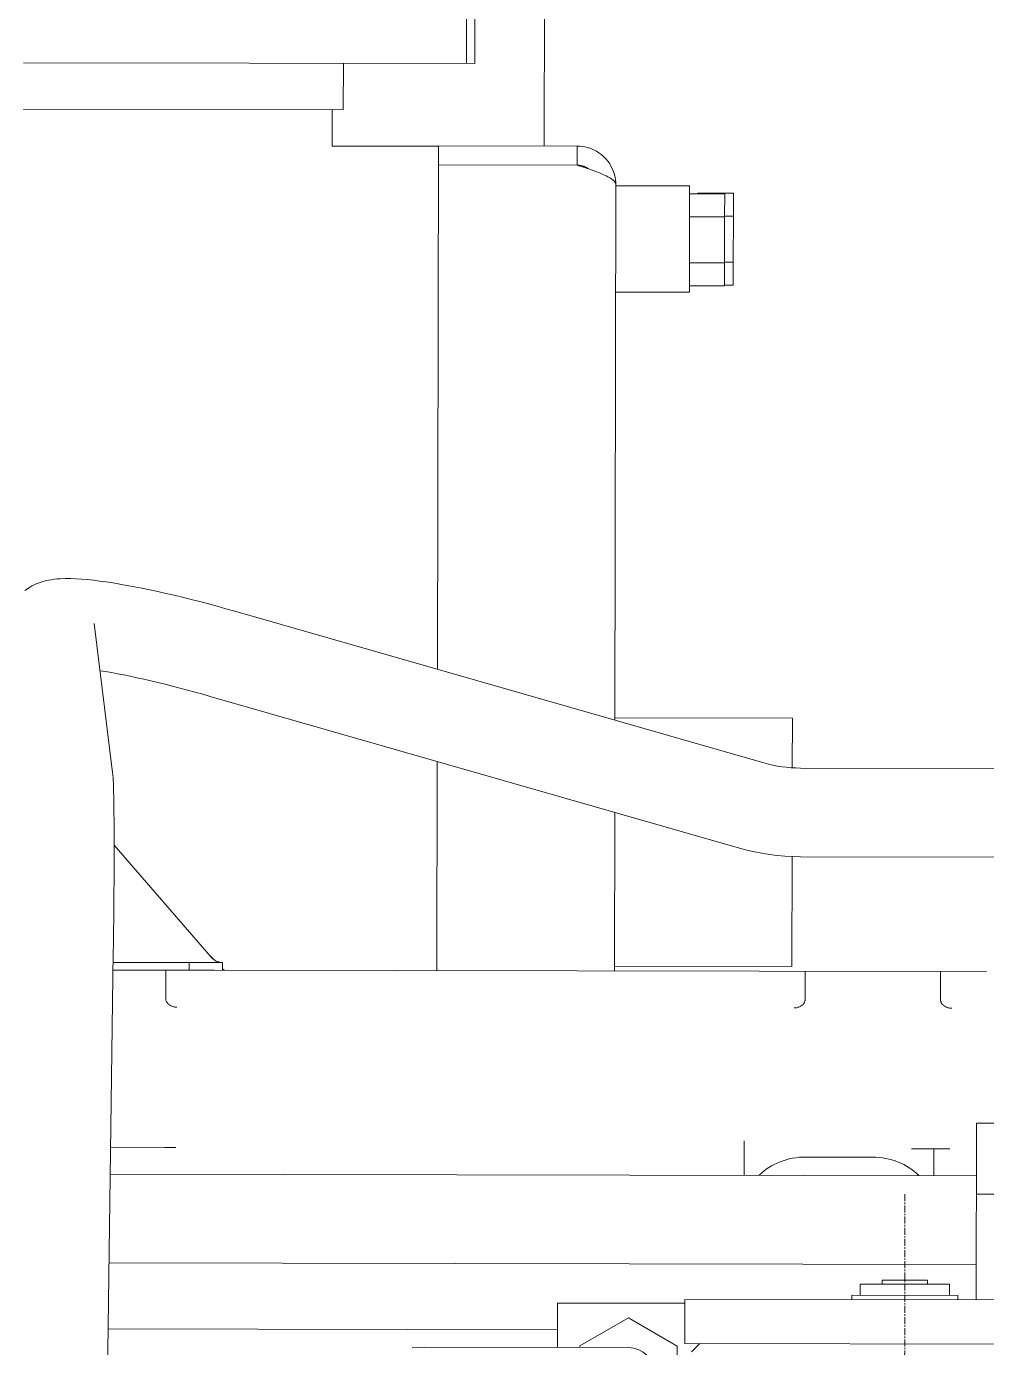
# Model space of a CAD drawing. Extents: x 766778 to 845620, y 133762 to 209800.
# Drawn here: x 786364.5 to 786536.6, y 191220.5 to 191457.1 of the extents above; entities that cross this region are included whole.
import ezdxf

# ---------------------------------------------------------------- set-up
doc = ezdxf.new("R2010")
doc.units = 0
doc.header["$MEASUREMENT"] = 0
doc.linetypes.add('CENTER', pattern=[2, 1.25, -0.25, 0.25, -0.25])
doc.layers.get('0').update_dxf_attribs({"color": 1, "linetype": 'CONTINUOUS'})
doc.layers.add('CENTER_LINES', color=1, linetype='CENTER')
doc.layers.add('LA-4748_SHOWN', color=2, linetype='CONTINUOUS', lineweight=53)

# ---------------------------------------------------------------- blocks, each defined once
blk = doc.blocks.new('ENGINE')
at = {"layer": 'CENTER_LINES', "color": 252, "lineweight": 5}
blk.add_line((945473.73, 205939.1), (945473.28, 205852.45), dxfattribs=at)
at = {"layer": 'LA-4748_SHOWN', "color": 252, "lineweight": 5}
for p, q in [((945409.75, 206127.04), (945409.99, 206172.74)), ((945395.97, 206162.93), (945395.86, 206141.87)), ((945397.37, 206141.86), (945397.49, 206164.44)), ((945316.51, 206142.29), (945397.37, 206141.86)), ((945373.76, 206133.63), (945373.81, 206141.98)), ((945373.76, 206133.63), (945316.46, 206133.93)), ((945371.79, 206133.64), (945371.76, 206127.14)), ((945371.76, 206127.24), (945415.67, 206127.01)), ((945371.76, 206127.14), (945390.78, 206127.04)), ((945374.93, 206127.12), (945374.93, 206127.23)), ((945386.23, 206127.17), (945386.23, 206127.06)), ((945390.28, 206033.41), (945390.78, 206127.04)), ((945415.65, 206123.59), (945415.67, 206127.01)), ((945416.12, 206126.99), (945415.67, 206127.01)), ((945416.57, 206126.95), (945416.12, 206126.99)), ((945417.02, 206126.87), (945416.57, 206126.95)), ((945417.46, 206126.77), (945417.02, 206126.87)), ((945417.89, 206126.63), (945417.46, 206126.77)), ((945418.32, 206126.47), (945417.89, 206126.63)), ((945418.73, 206126.28), (945418.32, 206126.47)), ((945419.12, 206126.07), (945418.73, 206126.28)), ((945419.51, 206125.82), (945419.12, 206126.07)), ((945419.87, 206125.56), (945419.51, 206125.82)), ((945420.22, 206125.27), (945419.87, 206125.56)), ((945420.55, 206124.96), (945420.22, 206125.27)), ((945420.86, 206124.63), (945420.55, 206124.96)), ((945421.14, 206124.28), (945420.86, 206124.63)), ((945421.41, 206123.91), (945421.14, 206124.28)), ((945390.76, 206123.73), (945415.65, 206123.59)), ((945415.65, 206123.59), (945416.1, 206123.45)), ((945415.75, 206123.59), (945415.65, 206123.59)), ((945415.84, 206123.59), (945415.75, 206123.59)), ((945415.93, 206123.58), (945415.84, 206123.59)), ((945416.02, 206123.57), (945415.93, 206123.58)), ((945416.11, 206123.56), (945416.02, 206123.57)), ((945416.1, 206123.45), (945416.55, 206123.3)), ((945416.2, 206123.55), (945416.11, 206123.56)), ((945416.29, 206123.53), (945416.2, 206123.55)), ((945416.38, 206123.51), (945416.29, 206123.53)), ((945416.47, 206123.49), (945416.38, 206123.51)), ((945416.56, 206123.47), (945416.47, 206123.49)), ((945416.55, 206123.3), (945417, 206123.15)), ((945416.65, 206123.44), (945416.56, 206123.47)), ((945416.74, 206123.42), (945416.65, 206123.44)), ((945416.83, 206123.39), (945416.74, 206123.42)), ((945416.91, 206123.35), (945416.83, 206123.39)), ((945417, 206123.32), (945416.91, 206123.35)), ((945417.08, 206123.28), (945417, 206123.32)), ((945417, 206123.15), (945417.44, 206123)), ((945417.17, 206123.24), (945417.08, 206123.28)), ((945417.25, 206123.2), (945417.17, 206123.24)), ((945417.33, 206123.16), (945417.25, 206123.2)), ((945417.41, 206123.11), (945417.33, 206123.16)), ((945417.49, 206123.06), (945417.41, 206123.11)), ((945417.44, 206123), (945417.87, 206122.85)), ((945417.57, 206123.01), (945417.49, 206123.06)), ((945417.64, 206122.96), (945417.57, 206123.01)), ((945417.72, 206122.91), (945417.64, 206122.96)), ((945417.87, 206122.85), (945418.3, 206122.71)), ((945418.3, 206122.71), (945418.71, 206122.56)), ((945418.71, 206122.56), (945419.11, 206122.41)), ((945419.11, 206122.41), (945419.49, 206122.26)), ((945419.49, 206122.26), (945419.86, 206122.11)), ((945419.86, 206122.11), (945420.2, 206121.97)), ((945420.2, 206121.97), (945420.53, 206121.82)), ((945421.64, 206123.52), (945421.41, 206123.91)), ((945421.85, 206123.12), (945421.64, 206123.52)), ((945422.04, 206122.71), (945421.85, 206123.12)), ((945422.2, 206122.28), (945422.04, 206122.71)), ((945422.32, 206121.85), (945422.2, 206122.28)), ((945420.53, 206121.82), (945420.84, 206121.67)), ((945420.84, 206121.67), (945421.13, 206121.52)), ((945421.13, 206121.52), (945421.39, 206121.38)), ((945421.39, 206121.38), (945421.63, 206121.23)), ((945421.63, 206121.23), (945421.84, 206121.08)), ((945421.84, 206121.08), (945422.03, 206120.94)), ((945422.03, 206120.94), (945422.19, 206120.79)), ((945422.55, 206120.06), (945422.05, 206024.19)), ((945422.19, 206120.79), (945422.32, 206120.64)), ((945422.42, 206121.41), (945422.32, 206121.85)), ((945422.32, 206120.64), (945422.42, 206120.5)), ((945422.5, 206120.96), (945422.42, 206121.41)), ((945422.42, 206120.5), (945422.49, 206120.35)), ((945422.49, 206120.35), (945422.54, 206120.2)), ((945422.54, 206120.51), (945422.5, 206120.96)), ((945422.55, 206120.06), (945422.54, 206120.51)), ((945422.54, 206120.2), (945422.55, 206120.06)), ((945435.76, 206119.83), (945422.55, 206119.9)), ((945435.66, 206100.78), (945435.76, 206119.83)), ((945442.05, 206118.38), (945435.75, 206118.42)), ((945437.25, 206118.53), (945437.25, 206118.41)), ((945443.61, 206118.5), (945437.25, 206118.53)), ((945442.03, 206114.27), (945442.05, 206118.38)), ((945443.52, 206102.02), (945443.61, 206118.5)), ((945442.03, 206114.27), (945435.73, 206114.3)), ((945441.98, 206106.03), (945442.03, 206114.27)), ((945443.59, 206114.38), (945442.03, 206114.39)), ((945441.98, 206106.03), (945435.69, 206106.06)), ((945441.96, 206101.91), (945441.98, 206106.03)), ((945443.55, 206106.14), (945441.98, 206106.15)), ((945435.66, 206100.78), (945422.45, 206100.85)), ((945441.96, 206101.91), (945435.66, 206101.94)), ((945443.52, 206102.02), (945441.96, 206102.03)), ((945317.28, 206048.35), (945317.69, 206048.58)), ((945317.69, 206048.58), (945318.08, 206048.77)), ((945318.08, 206048.77), (945318.46, 206048.94)), ((945318.46, 206048.94), (945318.81, 206049.08)), ((945318.81, 206049.08), (945319.15, 206049.2)), ((945319.15, 206049.2), (945319.47, 206049.31)), ((945319.47, 206049.31), (945320.08, 206049.47)), ((945320.08, 206049.47), (945320.65, 206049.59)), ((945320.65, 206049.59), (945321.19, 206049.69)), ((945321.19, 206049.69), (945321.71, 206049.76)), ((945321.71, 206049.76), (945322.21, 206049.81)), ((945322.21, 206049.81), (945322.7, 206049.85)), ((945322.7, 206049.85), (945323.65, 206049.88)), ((945323.65, 206049.88), (945324.6, 206049.87)), ((945324.6, 206049.87), (945325.58, 206049.83)), ((945325.58, 206049.83), (945326.58, 206049.77)), ((945326.58, 206049.77), (945327.62, 206049.68)), ((945327.62, 206049.68), (945328.7, 206049.56)), ((945328.7, 206049.56), (945329.82, 206049.42)), ((945329.82, 206049.42), (945330.98, 206049.26)), ((945330.98, 206049.26), (945332.18, 206049.07)), ((945332.18, 206049.07), (945333.43, 206048.86)), ((945333.43, 206048.86), (945334.71, 206048.63)), ((945334.71, 206048.63), (945336.04, 206048.38)), ((945316.41, 206047.77), (945316.86, 206048.08)), ((945316.86, 206048.08), (945317.28, 206048.35)), ((945336.04, 206048.38), (945337.4, 206048.11)), ((945337.4, 206048.11), (945338.79, 206047.81)), ((945338.79, 206047.81), (945340.22, 206047.5)), ((945340.22, 206047.5), (945341.68, 206047.17)), ((945341.68, 206047.17), (945343.16, 206046.82)), ((945343.16, 206046.82), (945344.67, 206046.45)), ((945344.67, 206046.45), (945346.19, 206046.07)), ((945346.19, 206046.07), (945347.74, 206045.67)), ((945347.74, 206045.67), (945349.29, 206045.26)), ((945349.29, 206045.26), (945350.86, 206044.83)), ((945350.86, 206044.83), (945352.43, 206044.39)), ((945352.43, 206044.39), (945354, 206043.94)), ((945354, 206043.94), (945448.73, 206016.44)), ((945332.01, 206015.15), (945328.83, 206041.82)), ((945329.84, 206033.36), (945330.83, 206033.19)), ((945330.83, 206033.19), (945331.87, 206033.01)), ((945331.87, 206033.01), (945332.95, 206032.8)), ((945332.95, 206032.8), (945334.07, 206032.58)), ((945334.07, 206032.58), (945335.23, 206032.34)), ((945335.23, 206032.34), (945336.42, 206032.08)), ((945336.42, 206032.08), (945337.65, 206031.8)), ((945337.65, 206031.8), (945338.9, 206031.51)), ((945338.9, 206031.51), (945340.18, 206031.2)), ((945340.18, 206031.2), (945341.48, 206030.88)), ((945341.48, 206030.88), (945342.8, 206030.55)), ((945342.8, 206030.55), (945344.14, 206030.2)), ((945344.14, 206030.2), (945345.49, 206029.84)), ((945345.49, 206029.84), (945346.84, 206029.47)), ((945346.84, 206029.47), (945348.21, 206029.08)), ((945348.21, 206029.08), (945349.57, 206028.69)), ((945349.57, 206028.69), (945444.31, 206001.19)), ((945422.05, 206024.6), (945453.85, 206024.43)), ((945453.85, 206024.43), (945453.8, 206015.55)), ((945390, 205979.44), (945390.2, 206016.9)), ((945448.73, 206016.44), (945449.53, 206016.23)), ((945449.53, 206016.23), (945450.34, 206016.04)), ((945450.34, 206016.04), (945451.15, 206015.87)), ((945451.15, 206015.87), (945451.97, 206015.74)), ((945451.97, 206015.74), (945452.8, 206015.64)), ((945452.8, 206015.64), (945453.62, 206015.56)), ((945453.62, 206015.56), (945454.45, 206015.51)), ((945454.45, 206015.51), (945455.28, 206015.49)), ((945455.28, 206015.49), (945506.23, 206015.23)), ((945332.06, 206014.63), (945332.01, 206015.15)), ((945332.1, 206014.15), (945332.06, 206014.63)), ((945332.13, 206013.68), (945332.1, 206014.15)), ((945332.15, 206013.21), (945332.13, 206013.68)), ((945332.16, 206012.7), (945332.15, 206013.21)), ((945332.18, 206012.14), (945332.16, 206012.7)), ((945332.19, 206011.52), (945332.18, 206012.14)), ((945332.21, 206010.84), (945332.19, 206011.52)), ((945332.22, 206010.12), (945332.21, 206010.84)), ((945332.23, 206009.34), (945332.22, 206010.12)), ((945332.24, 206008.52), (945332.23, 206009.34)), ((945332.24, 206007.64), (945332.24, 206008.52)), ((945332.25, 206006.72), (945332.24, 206007.64)), ((945332.25, 206005.75), (945332.25, 206006.72)), ((945421.96, 206007.68), (945421.81, 205979.28)), ((945332.25, 206004.74), (945332.25, 206005.75)), ((945332.25, 206003.69), (945332.25, 206004.74)), ((945332.25, 206002.6), (945332.25, 206003.69)), ((945332.24, 206000.3), (945332.25, 206001.47)), ((945332.25, 206001.47), (945332.25, 206002.6)), ((945332.25, 206002.13), (945349.57, 205981.98)), ((945332.23, 205997.86), (945332.24, 205999.09)), ((945332.24, 205999.09), (945332.24, 206000.3)), ((945444.31, 206001.19), (945445.64, 206000.83)), ((945445.64, 206000.83), (945446.98, 206000.52)), ((945446.98, 206000.52), (945448.33, 206000.25)), ((945448.33, 206000.25), (945449.7, 206000.03)), ((945449.7, 206000.03), (945451.06, 205999.85)), ((945451.06, 205999.85), (945452.44, 205999.72)), ((945452.44, 205999.72), (945453.82, 205999.65)), ((945453.72, 205999.65), (945453.61, 205979.98)), ((945453.82, 205999.65), (945455.2, 205999.61)), ((945455.2, 205999.61), (945509.35, 205999.33)), ((945332.21, 205995.31), (945332.22, 205996.6)), ((945332.22, 205996.6), (945332.23, 205997.86)), ((945332.19, 205993.99), (945332.21, 205995.31)), ((945332.16, 205991.29), (945332.18, 205992.65)), ((945332.18, 205992.65), (945332.19, 205993.99)), ((945332.13, 205988.53), (945332.15, 205989.92)), ((945332.15, 205989.92), (945332.16, 205991.29)), ((945332.09, 205985.72), (945332.11, 205987.13)), ((945332.11, 205987.13), (945332.13, 205988.53)), ((945332.06, 205984.31), (945332.09, 205985.72)), ((945329.06, 205811.78), (945332.04, 205982.89)), ((945332.04, 205982.89), (945332.06, 205984.31)), ((945350.04, 205981.54), (945349.23, 205982.38)), ((945332.01, 205981.11), (945351.6, 205981)), ((945345.6, 205979.68), (945345.6, 205981.03)), ((945349.65, 205981.89), (945349.57, 205981.98)), ((945349.72, 205981.81), (945349.65, 205981.89)), ((945349.8, 205981.74), (945349.72, 205981.81)), ((945349.88, 205981.67), (945349.8, 205981.74)), ((945349.96, 205981.6), (945349.88, 205981.67)), ((945350.04, 205981.54), (945349.96, 205981.6)), ((945350.12, 205981.48), (945350.04, 205981.54)), ((945350.2, 205981.43), (945350.12, 205981.48)), ((945350.28, 205981.37), (945350.2, 205981.43)), ((945350.36, 205981.33), (945350.28, 205981.37)), ((945350.45, 205981.28), (945350.36, 205981.33)), ((945350.53, 205981.24), (945350.45, 205981.28)), ((945350.62, 205981.2), (945350.53, 205981.24)), ((945350.7, 205981.17), (945350.62, 205981.2)), ((945350.79, 205981.14), (945350.7, 205981.17)), ((945350.88, 205981.11), (945350.79, 205981.14)), ((945350.97, 205981.08), (945350.88, 205981.11)), ((945351.05, 205981.06), (945350.97, 205981.08)), ((945351.14, 205981.04), (945351.05, 205981.06)), ((945351.23, 205981.02), (945351.14, 205981.04)), ((945351.33, 205981.01), (945351.23, 205981.02)), ((945351.42, 205981), (945351.33, 205981.01)), ((945351.51, 205981), (945351.42, 205981)), ((945351.6, 205981), (945351.51, 205981)), ((945351.6, 205979.64), (945351.6, 205981)), ((945351.87, 205979.64), (945351.6, 205979.92)), ((945421.81, 205980.15), (945453.61, 205979.98)), ((945331.99, 205979.75), (945350.08, 205979.65)), ((945341.44, 205979.7), (945341.41, 205974.53)), ((945350.08, 205979.65), (945447.76, 205979.14)), ((945351.6, 205979.8), (945351.6, 205979.79)), ((945351.6, 205979.8), (945351.6, 205979.8)), ((945351.6, 205979.79), (945351.6, 205979.79)), ((945351.6, 205979.79), (945351.6, 205979.79)), ((945351.61, 205979.78), (945351.61, 205979.77)), ((945351.61, 205979.78), (945351.61, 205979.78)), ((945351.61, 205979.77), (945351.62, 205979.77)), ((945351.62, 205979.77), (945351.62, 205979.76)), ((945351.62, 205979.76), (945351.63, 205979.75)), ((945351.62, 205979.76), (945351.62, 205979.76)), ((945351.63, 205979.75), (945351.63, 205979.74)), ((945351.63, 205979.74), (945351.64, 205979.74)), ((945351.64, 205979.74), (945351.64, 205979.73)), ((945351.64, 205979.73), (945351.65, 205979.72)), ((945351.65, 205979.72), (945351.65, 205979.71)), ((945351.65, 205979.71), (945351.66, 205979.7)), ((945351.66, 205979.7), (945351.66, 205979.69)), ((945351.66, 205979.69), (945351.67, 205979.68)), ((945351.67, 205979.68), (945351.68, 205979.67)), ((945351.68, 205979.67), (945351.68, 205979.66)), ((945351.68, 205979.66), (945351.69, 205979.64)), ((945447.77, 205979.14), (945488.49, 205978.92)), ((945456, 205979.1), (945455.97, 205974.01)), ((945480.26, 205978.97), (945480.24, 205973.88)), ((945341.41, 205974.52), (945341.41, 205974.53)), ((945341.41, 205974.51), (945341.41, 205974.51)), ((945341.41, 205974.51), (945341.41, 205974.51)), ((945341.41, 205974.5), (945341.41, 205974.5)), ((945341.42, 205974.41), (945341.41, 205974.5)), ((945341.44, 205974.32), (945341.42, 205974.41)), ((945341.46, 205974.22), (945341.44, 205974.32)), ((945341.49, 205974.13), (945341.46, 205974.22)), ((945341.53, 205974.04), (945341.49, 205974.13)), ((945341.58, 205973.95), (945341.53, 205974.04)), ((945341.63, 205973.87), (945341.58, 205973.95)), ((945341.7, 205973.79), (945341.63, 205973.87)), ((945341.76, 205973.71), (945341.7, 205973.79)), ((945341.84, 205973.63), (945341.76, 205973.71)), ((945341.92, 205973.56), (945341.84, 205973.63)), ((945342.01, 205973.49), (945341.92, 205973.56)), ((945342.11, 205973.42), (945342.01, 205973.49)), ((945342.21, 205973.36), (945342.11, 205973.42)), ((945342.31, 205973.31), (945342.21, 205973.36)), ((945342.42, 205973.26), (945342.31, 205973.31)), ((945342.54, 205973.21), (945342.42, 205973.26)), ((945342.65, 205973.17), (945342.54, 205973.21)), ((945342.77, 205973.14), (945342.65, 205973.17)), ((945342.9, 205973.11), (945342.77, 205973.14)), ((945343.02, 205973.08), (945342.9, 205973.11)), ((945343.15, 205973.07), (945343.02, 205973.08)), ((945343.28, 205973.05), (945343.15, 205973.07)), ((945343.41, 205973.05), (945343.28, 205973.05)), ((945455.05, 205972.78), (945455.15, 205972.84)), ((945455.15, 205972.84), (945455.25, 205972.9)), ((945455.25, 205972.9), (945455.35, 205972.96)), ((945455.35, 205972.96), (945455.44, 205973.03)), ((945455.44, 205973.03), (945455.52, 205973.1)), ((945455.52, 205973.1), (945455.6, 205973.17)), ((945455.6, 205973.17), (945455.67, 205973.25)), ((945455.67, 205973.25), (945455.73, 205973.33)), ((945455.73, 205973.33), (945455.79, 205973.42)), ((945455.79, 205973.42), (945455.84, 205973.5)), ((945455.84, 205973.5), (945455.88, 205973.59)), ((945455.88, 205973.59), (945455.91, 205973.68)), ((945455.91, 205973.68), (945455.94, 205973.77)), ((945455.94, 205973.77), (945455.96, 205973.86)), ((945455.96, 205973.86), (945455.97, 205973.96)), ((945455.97, 205974), (945455.97, 205974)), ((945455.97, 205973.99), (945455.97, 205973.99)), ((945455.97, 205973.98), (945455.97, 205973.98)), ((945455.97, 205973.98), (945455.97, 205973.98)), ((945455.97, 205973.97), (945455.97, 205973.97)), ((945455.97, 205973.97), (945455.97, 205973.97)), ((945455.97, 205973.96), (945455.97, 205973.96)), ((945455.97, 205973.96), (945455.97, 205973.96)), ((945455.97, 205973.96), (945455.97, 205973.96)), ((945480.24, 205973.87), (945480.24, 205973.88)), ((945480.24, 205973.86), (945480.24, 205973.86)), ((945480.24, 205973.85), (945480.24, 205973.85)), ((945480.24, 205973.84), (945480.24, 205973.84)), ((945480.24, 205973.84), (945480.24, 205973.84)), ((945480.24, 205973.83), (945480.24, 205973.83)), ((945480.25, 205973.74), (945480.24, 205973.83)), ((945480.26, 205973.65), (945480.25, 205973.74)), ((945480.29, 205973.55), (945480.26, 205973.65)), ((945480.32, 205973.46), (945480.29, 205973.55)), ((945480.36, 205973.38), (945480.32, 205973.46)), ((945480.41, 205973.29), (945480.36, 205973.38)), ((945480.47, 205973.2), (945480.41, 205973.29)), ((945480.53, 205973.12), (945480.47, 205973.2)), ((945480.6, 205973.04), (945480.53, 205973.12)), ((945480.68, 205972.97), (945480.6, 205973.04)), ((945480.76, 205972.89), (945480.68, 205972.97)), ((945480.85, 205972.83), (945480.76, 205972.89)), ((945480.94, 205972.76), (945480.85, 205972.83)), ((945453.97, 205972.53), (945454.09, 205972.53)), ((945454.09, 205972.53), (945454.22, 205972.54)), ((945454.22, 205972.54), (945454.34, 205972.56)), ((945454.34, 205972.56), (945454.47, 205972.58)), ((945454.47, 205972.58), (945454.59, 205972.61)), ((945454.59, 205972.61), (945454.71, 205972.65)), ((945454.71, 205972.65), (945454.83, 205972.69)), ((945454.83, 205972.69), (945454.94, 205972.73)), ((945454.94, 205972.73), (945455.05, 205972.78)), ((945481.04, 205972.7), (945480.94, 205972.76)), ((945481.15, 205972.64), (945481.04, 205972.7)), ((945481.25, 205972.59), (945481.15, 205972.64)), ((945481.37, 205972.55), (945481.25, 205972.59)), ((945481.48, 205972.51), (945481.37, 205972.55)), ((945481.6, 205972.47), (945481.48, 205972.51)), ((945481.72, 205972.44), (945481.6, 205972.47)), ((945481.85, 205972.42), (945481.72, 205972.44)), ((945481.97, 205972.4), (945481.85, 205972.42)), ((945482.1, 205972.39), (945481.97, 205972.4)), ((945482.22, 205972.38), (945482.1, 205972.39)), ((945486.43, 205920.14), (945486.6, 205951.78)), ((945486.6, 205951.78), (945512, 205951.65)), ((945331.43, 205948), (945341.14, 205947.95)), ((945341.14, 205947.95), (945343.14, 205947.94)), ((945444.94, 205942.59), (945444.97, 205948.77)), ((945474.96, 205947.25), (945476.78, 205947.24)), ((945476.78, 205947.24), (945479.79, 205947.22)), ((945478.94, 205942.41), (945478.96, 205947.22)), ((945479.79, 205947.22), (945481.8, 205947.21)), ((945455.95, 205945.82), (945467.95, 205945.76)), ((945486.55, 205942.37), (945331.35, 205943.19)), ((945486.53, 205939.08), (945511.93, 205938.95)), ((945486.46, 205926.49), (945331.07, 205927.31)), ((945469.6, 205923.73), (945477.7, 205923.69)), ((945469.6, 205923.73), (945469.6, 205923.03)), ((945477.7, 205923.69), (945477.7, 205922.99)), ((945464.13, 205921.06), (945483.13, 205920.96)), ((945464.13, 205921.06), (945464.13, 205920.26)), ((945465.65, 205923.05), (945465.63, 205921.05)), ((945465.65, 205923.05), (945481.64, 205922.97)), ((945481.64, 205922.97), (945481.63, 205920.97)), ((945483.13, 205920.96), (945483.13, 205920.16)), ((945411.43, 205919.82), (945411.39, 205911.88)), ((945411.43, 205919.82), (945434.23, 205919.7)), ((945434.23, 205920.41), (945434.19, 205912.51)), ((945434.23, 205920.41), (945513.03, 205920)), ((945424.11, 205917.13), (945415.36, 205912.14)), ((945432.82, 205912.04), (945424.11, 205917.13)), ((945411.4, 205915.06), (945330.87, 205915.48)), ((945386.48, 205911.98), (945385.33, 205911.91)), ((945387.64, 205912), (945386.48, 205911.98)), ((945387.64, 205912), (945424.09, 205911.81)), ((945415.36, 205912.14), (945415.36, 205911.86)), ((945432.76, 205901.96), (945432.82, 205912.04)), ((945512.99, 205912.1), (945434.19, 205912.51)), ((945436.88, 205912.5), (945435.37, 205911.01)), ((945436.79, 205912.5), (945436.79, 205912.41))]:
    blk.add_line(p, q, dxfattribs=at)
blk.add_arc((945424.06, 205907.05), 4.76, 269.6986, 89.6986, dxfattribs=at)
for centre, start_param, end_param in [((945455.9, 205936.3), 1.570796, 2.427362), ((945467.9, 205936.23), 0.714231, 1.570796)]:
    blk.add_ellipse(centre, major_axis=(11, -0.06), ratio=0.866025, start_param=start_param, end_param=end_param, dxfattribs=at)

msp = doc.modelspace()

# ---------------------------------------------------------------- block references
at = {"color": 7, "linetype": 'Continuous', "rotation": 0.1984573570547499}
msp.add_blockref('ENGINE', (-158232.80366, -17964.77499), dxfattribs=at)

doc.saveas('drawing.dxf')
